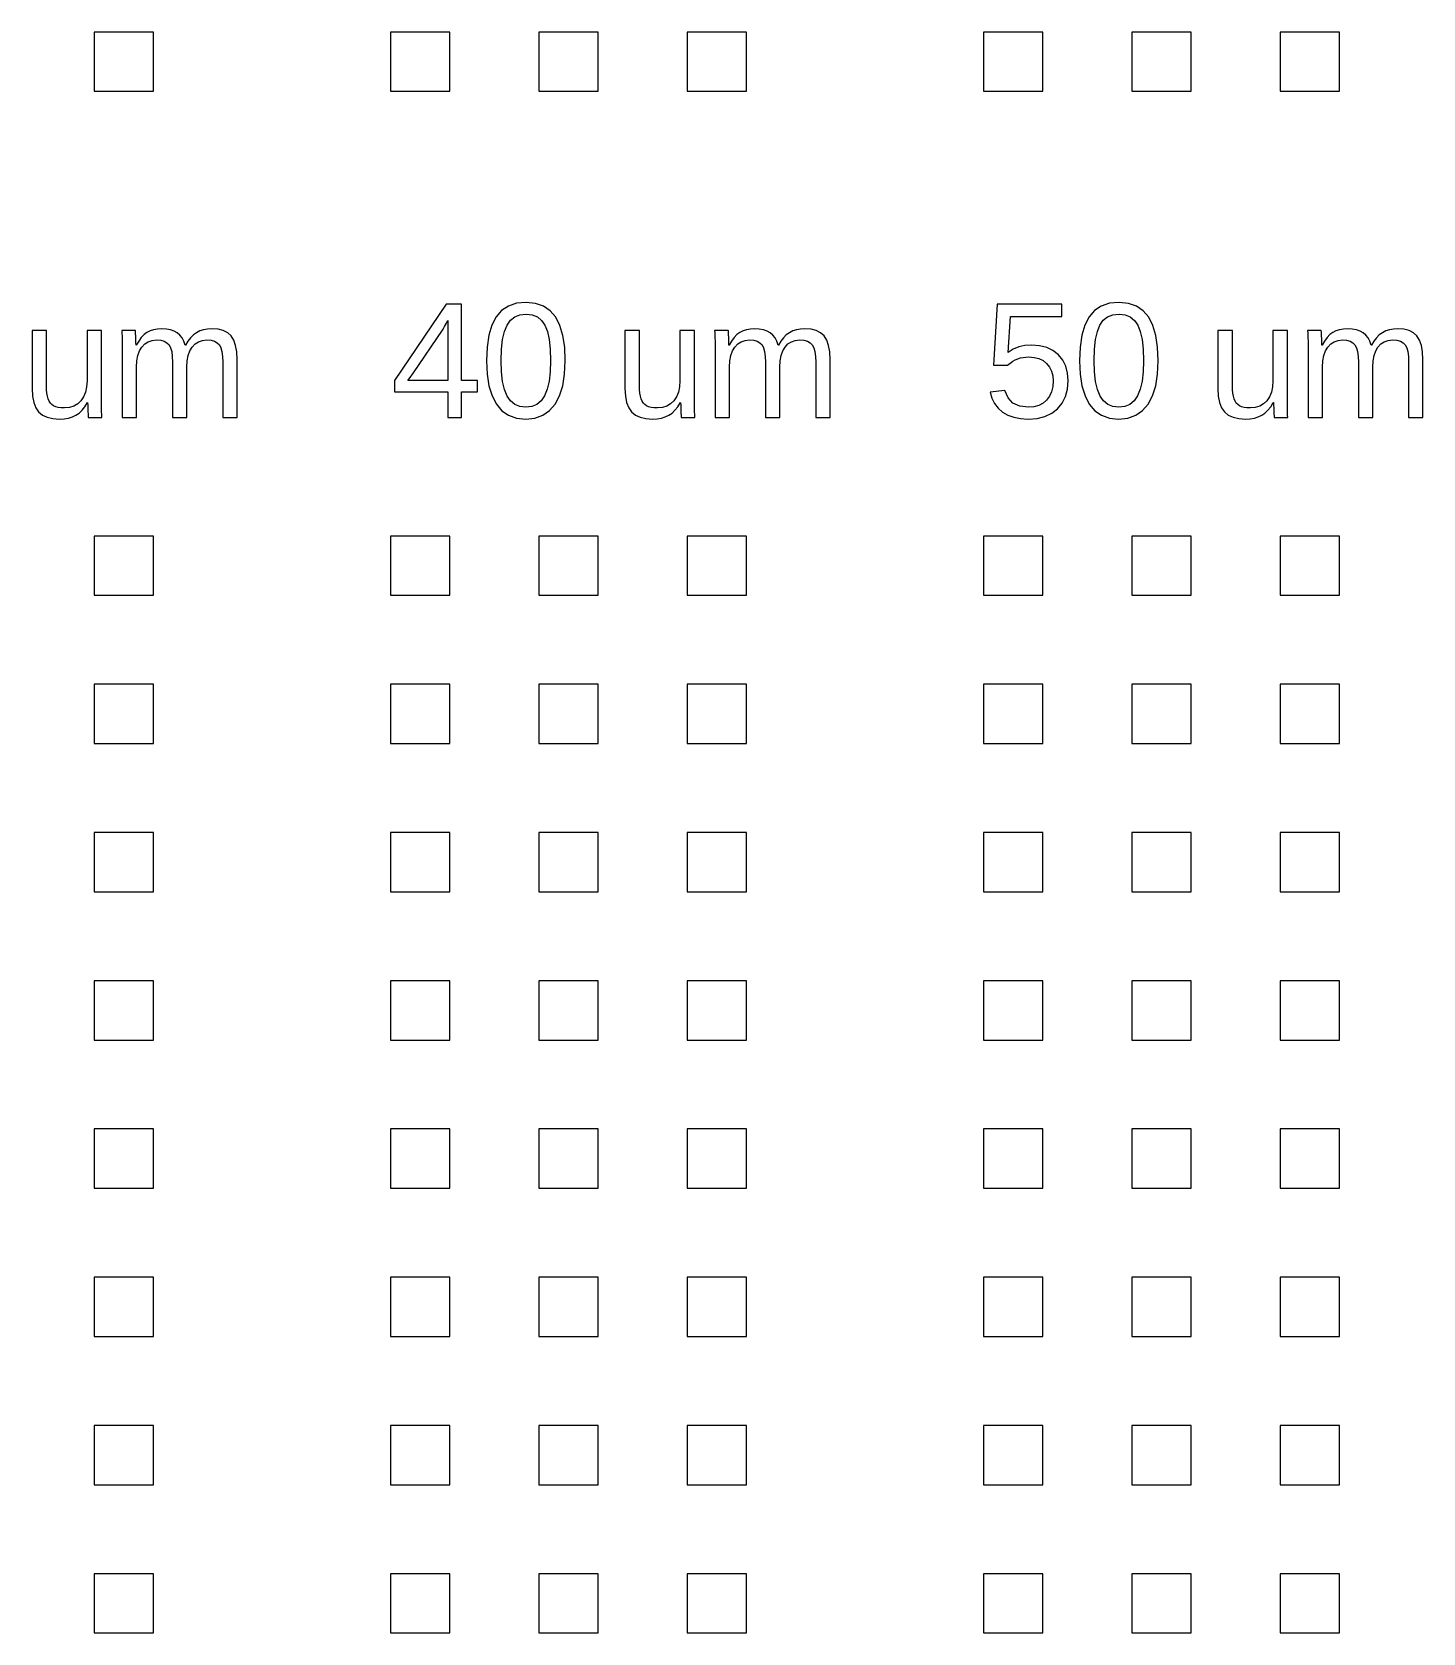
# Model space of a CAD drawing. Header units: metres. Extents: x -21500 to 21500, y -23900 to 23900.
# Drawn here: x 15190 to 19882, y 6400 to 11800 of the extents above; entities that cross this region are included whole.
import ezdxf

# ---------------------------------------------------------------- set-up
doc = ezdxf.new("R2010")
doc.units = ezdxf.units.M

msp = doc.modelspace()

# ---------------------------------------------------------------- linework, layer by layer
for p, q in [((15600, 11800), (15400, 11800)), ((15400, 11800), (15400, 11600)), ((15600, 11600), (15600, 11800)), ((16600, 11800), (16400, 11800)), ((16400, 11800), (16400, 11600)), ((16600, 11600), (16600, 11800)), ((17100, 11800), (16900, 11800)), ((16900, 11800), (16900, 11600)), ((17100, 11600), (17100, 11800)), ((17600, 11800), (17400, 11800)), ((17400, 11800), (17400, 11600)), ((17600, 11600), (17600, 11800)), ((18600, 11800), (18400, 11800)), ((18400, 11800), (18400, 11600)), ((18600, 11600), (18600, 11800)), ((19100, 11800), (18900, 11800)), ((18900, 11800), (18900, 11600)), ((19100, 11600), (19100, 11800)), ((19600, 11800), (19400, 11800)), ((19400, 11800), (19400, 11600)), ((19600, 11600), (19600, 11800)), ((15400, 11600), (15600, 11600)), ((16400, 11600), (16600, 11600)), ((16900, 11600), (17100, 11600)), ((17400, 11600), (17600, 11600)), ((18400, 11600), (18600, 11600)), ((18900, 11600), (19100, 11600)), ((19400, 11600), (19600, 11600)), ((16587.7, 10882.2), (16412.8, 10624.5)), ((16639, 10882.2), (16587.7, 10882.2)), ((16639, 10625.1), (16639, 10882.2)), ((16774, 10860.3), (16755.6, 10838.8)), ((16797.1, 10875.7), (16774, 10860.3)), ((16824.8, 10884.9), (16797.1, 10875.7)), ((16857.2, 10887.9), (16824.8, 10884.9)), ((16888.7, 10884.8), (16857.2, 10887.9)), ((16915.9, 10875.5), (16888.7, 10884.8)), ((16938.6, 10860), (16915.9, 10875.5)), ((16956.9, 10838.3), (16938.6, 10860)), ((18446.1, 10882.2), (18433.4, 10676.6)), ((18663.4, 10882.2), (18446.1, 10882.2)), ((18663.4, 10840.7), (18663.4, 10882.2)), ((18774, 10860.3), (18755.6, 10838.8)), ((18797.1, 10875.7), (18774, 10860.3)), ((18824.8, 10884.9), (18797.1, 10875.7)), ((18857.2, 10887.9), (18824.8, 10884.9)), ((18888.7, 10884.8), (18857.2, 10887.9)), ((18915.9, 10875.5), (18888.7, 10884.8)), ((18938.6, 10860), (18915.9, 10875.5)), ((18956.9, 10838.3), (18938.6, 10860)), ((16576.7, 10797.9), (16579.1, 10801.9)), ((16579.1, 10801.9), (16582, 10806.9)), ((16582, 10806.9), (16585.3, 10812.8)), ((16585.3, 10812.8), (16588.4, 10818.5)), ((16588.4, 10818.5), (16590.7, 10822.8)), ((16590.7, 10822.8), (16592.2, 10825.7)), ((16592.2, 10825.7), (16592.9, 10827.2)), ((16592.9, 10827.2), (16592.9, 10625.1)), ((16741.5, 10811.2), (16731.5, 10777.4)), ((16755.6, 10838.8), (16741.5, 10811.2)), ((16783.9, 10790.4), (16792.5, 10811.7)), ((16792.5, 10811.7), (16803.9, 10827.7)), ((16803.9, 10827.7), (16818.5, 10839.2)), ((16818.5, 10839.2), (16836.2, 10846)), ((16836.2, 10846), (16857.2, 10848.3)), ((16857.2, 10848.3), (16877.6, 10846)), ((16877.6, 10846), (16894.9, 10839)), ((16894.9, 10839), (16909.1, 10827.4)), ((16909.1, 10827.4), (16920.2, 10811.2)), ((16920.2, 10811.2), (16928.6, 10789.7)), ((16970.9, 10810.5), (16956.9, 10838.3)), ((16981, 10776.7), (16970.9, 10810.5)), ((18483.3, 10719.5), (18490.6, 10840.7)), ((18490.6, 10840.7), (18663.4, 10840.7)), ((18741.5, 10811.2), (18731.5, 10777.4)), ((18755.6, 10838.8), (18741.5, 10811.2)), ((18783.9, 10790.4), (18792.5, 10811.7)), ((18792.5, 10811.7), (18803.9, 10827.7)), ((18803.9, 10827.7), (18818.5, 10839.2)), ((18818.5, 10839.2), (18836.2, 10846)), ((18836.2, 10846), (18857.2, 10848.3)), ((18857.2, 10848.3), (18877.6, 10846)), ((18877.6, 10846), (18894.9, 10839)), ((18894.9, 10839), (18909.1, 10827.4)), ((18909.1, 10827.4), (18920.2, 10811.2)), ((18920.2, 10811.2), (18928.6, 10789.7)), ((18970.9, 10810.5), (18956.9, 10838.3)), ((18981, 10776.7), (18970.9, 10810.5)), ((15239.4, 10793.5), (15190.3, 10793.5)), ((15190.3, 10793.5), (15190.3, 10597.9)), ((15239.4, 10607.4), (15239.4, 10793.5)), ((15424.7, 10793.5), (15375.8, 10793.5)), ((15375.8, 10793.5), (15375.8, 10623.4)), ((15424.7, 10562.7), (15424.7, 10793.5)), ((15538.9, 10793.5), (15492.8, 10793.5)), ((15492.8, 10793.5), (15493.5, 10785.3)), ((15493.5, 10785.3), (15494, 10772.2)), ((15494, 10772.2), (15494.4, 10754)), ((15494.4, 10754), (15494.5, 10730.9)), ((15539.1, 10792.6), (15538.9, 10793.5)), ((15539.2, 10791), (15539.1, 10792.6)), ((15539.3, 10788.9), (15539.2, 10791)), ((15539.5, 10786.2), (15539.3, 10788.9)), ((15539.6, 10783.1), (15539.5, 10786.2)), ((15539.8, 10779.8), (15539.6, 10783.1)), ((15540, 10776.3), (15539.8, 10779.8)), ((15540.2, 10772.5), (15540, 10776.3)), ((15540.4, 10767.8), (15540.2, 10772.5)), ((15540.6, 10761.3), (15540.4, 10767.8)), ((15540.9, 10753.2), (15540.6, 10761.3)), ((15541.1, 10743.3), (15540.9, 10753.2)), ((15550.1, 10757.8), (15541.9, 10743.3)), ((15558.8, 10769.8), (15550.1, 10757.8)), ((15568.1, 10779.5), (15558.8, 10769.8)), ((15561.2, 10737.4), (15571.1, 10747.8)), ((15578, 10786.7), (15568.1, 10779.5)), ((15571.1, 10747.8), (15582.6, 10755.3)), ((15588.7, 10792.1), (15578, 10786.7)), ((15582.6, 10755.3), (15595.8, 10759.8)), ((15600.6, 10795.9), (15588.7, 10792.1)), ((15595.8, 10759.8), (15610.6, 10761.2)), ((15613.6, 10798.2), (15600.6, 10795.9)), ((15610.6, 10761.2), (15624.6, 10760.2)), ((15627.7, 10799), (15613.6, 10798.2)), ((15624.6, 10760.2), (15636.3, 10757.2)), ((15643.5, 10798.1), (15627.7, 10799)), ((15636.3, 10757.2), (15645.6, 10752.1)), ((15657.5, 10795.6), (15643.5, 10798.1)), ((15645.6, 10752.1), (15652.6, 10745)), ((15669.8, 10791.5), (15657.5, 10795.6)), ((15680.4, 10785.7), (15669.8, 10791.5)), ((15689.4, 10778), (15680.4, 10785.7)), ((15696.9, 10768.4), (15689.4, 10778)), ((15702.9, 10756.9), (15696.9, 10768.4)), ((15707.4, 10743.3), (15702.9, 10756.9)), ((15716.2, 10757.1), (15708.2, 10743.3)), ((15725, 10768.8), (15716.2, 10757.1)), ((15734.6, 10778.4), (15725, 10768.8)), ((15730.3, 10737.5), (15740.1, 10747.9)), ((15745, 10785.9), (15734.6, 10778.4)), ((15740.1, 10747.9), (15751.7, 10755.3)), ((15756.3, 10791.6), (15745, 10785.9)), ((15751.7, 10755.3), (15765, 10759.8)), ((15768.8, 10795.7), (15756.3, 10791.6)), ((15765, 10759.8), (15780.1, 10761.2)), ((15782.4, 10798.1), (15768.8, 10795.7)), ((15780.1, 10761.2), (15794.1, 10760.2)), ((15797.2, 10799), (15782.4, 10798.1)), ((15794.1, 10760.2), (15805.8, 10757.2)), ((15817.9, 10797.4), (15797.2, 10799)), ((15805.8, 10757.2), (15815.2, 10752.1)), ((15815.2, 10752.1), (15822.2, 10745)), ((15835.6, 10792.9), (15817.9, 10797.4)), ((15850.3, 10785.4), (15835.6, 10792.9)), ((15861.9, 10774.8), (15850.3, 10785.4)), ((15870.7, 10760.8), (15861.9, 10774.8)), ((15877.1, 10742.9), (15870.7, 10760.8)), ((16476.8, 10650.6), (16574.7, 10794.9)), ((16574.7, 10794.9), (16576.7, 10797.9)), ((16731.5, 10777.4), (16725.4, 10737.4)), ((16774, 10730.2), (16777.7, 10763.3)), ((16777.7, 10763.3), (16783.9, 10790.4)), ((16928.6, 10789.7), (16934.6, 10762.6)), ((16934.6, 10762.6), (16938.2, 10729.8)), ((16987, 10737), (16981, 10776.7)), ((17239.4, 10793.5), (17190.3, 10793.5)), ((17190.3, 10793.5), (17190.3, 10597.9)), ((17239.4, 10607.4), (17239.4, 10793.5)), ((17424.7, 10793.5), (17375.8, 10793.5)), ((17375.8, 10793.5), (17375.8, 10623.4)), ((17424.7, 10562.7), (17424.7, 10793.5)), ((17538.9, 10793.5), (17492.8, 10793.5)), ((17492.8, 10793.5), (17493.5, 10785.3)), ((17493.5, 10785.3), (17494, 10772.2)), ((17494, 10772.2), (17494.4, 10754)), ((17494.4, 10754), (17494.5, 10730.9)), ((17539.1, 10792.6), (17538.9, 10793.5)), ((17539.2, 10791), (17539.1, 10792.6)), ((17539.3, 10788.9), (17539.2, 10791)), ((17539.5, 10786.2), (17539.3, 10788.9)), ((17539.6, 10783.1), (17539.5, 10786.2)), ((17539.8, 10779.8), (17539.6, 10783.1)), ((17540, 10776.3), (17539.8, 10779.8)), ((17540.2, 10772.5), (17540, 10776.3)), ((17540.4, 10767.8), (17540.2, 10772.5)), ((17540.6, 10761.3), (17540.4, 10767.8)), ((17540.9, 10753.2), (17540.6, 10761.3)), ((17541.1, 10743.3), (17540.9, 10753.2)), ((17550.1, 10757.8), (17541.9, 10743.3)), ((17558.8, 10769.8), (17550.1, 10757.8)), ((17568.1, 10779.5), (17558.8, 10769.8)), ((17561.2, 10737.4), (17571.1, 10747.8)), ((17578, 10786.7), (17568.1, 10779.5)), ((17571.1, 10747.8), (17582.6, 10755.3)), ((17588.7, 10792.1), (17578, 10786.7)), ((17582.6, 10755.3), (17595.8, 10759.8)), ((17600.6, 10795.9), (17588.7, 10792.1)), ((17595.8, 10759.8), (17610.6, 10761.2)), ((17613.6, 10798.2), (17600.6, 10795.9)), ((17610.6, 10761.2), (17624.6, 10760.2)), ((17627.7, 10799), (17613.6, 10798.2)), ((17624.6, 10760.2), (17636.3, 10757.2)), ((17643.5, 10798.1), (17627.7, 10799)), ((17636.3, 10757.2), (17645.6, 10752.1)), ((17657.5, 10795.6), (17643.5, 10798.1)), ((17645.6, 10752.1), (17652.6, 10745)), ((17669.8, 10791.5), (17657.5, 10795.6)), ((17680.4, 10785.7), (17669.8, 10791.5)), ((17689.4, 10778), (17680.4, 10785.7)), ((17696.9, 10768.4), (17689.4, 10778)), ((17702.9, 10756.9), (17696.9, 10768.4)), ((17707.4, 10743.3), (17702.9, 10756.9)), ((17716.2, 10757.1), (17708.2, 10743.3)), ((17725, 10768.8), (17716.2, 10757.1)), ((17734.6, 10778.4), (17725, 10768.8)), ((17730.3, 10737.5), (17740.1, 10747.9)), ((17745, 10785.9), (17734.6, 10778.4)), ((17740.1, 10747.9), (17751.7, 10755.3)), ((17756.3, 10791.6), (17745, 10785.9)), ((17751.7, 10755.3), (17765, 10759.8)), ((17768.8, 10795.7), (17756.3, 10791.6)), ((17765, 10759.8), (17780.1, 10761.2)), ((17782.4, 10798.1), (17768.8, 10795.7)), ((17780.1, 10761.2), (17794.1, 10760.2)), ((17797.2, 10799), (17782.4, 10798.1)), ((17794.1, 10760.2), (17805.8, 10757.2)), ((17817.9, 10797.4), (17797.2, 10799)), ((17805.8, 10757.2), (17815.2, 10752.1)), ((17815.2, 10752.1), (17822.2, 10745)), ((17835.6, 10792.9), (17817.9, 10797.4)), ((17850.3, 10785.4), (17835.6, 10792.9)), ((17861.9, 10774.8), (17850.3, 10785.4)), ((17870.7, 10760.8), (17861.9, 10774.8)), ((17877.1, 10742.9), (17870.7, 10760.8)), ((18731.5, 10777.4), (18725.4, 10737.4)), ((18774, 10730.2), (18777.7, 10763.3)), ((18777.7, 10763.3), (18783.9, 10790.4)), ((18928.6, 10789.7), (18934.6, 10762.6)), ((18934.6, 10762.6), (18938.2, 10729.8)), ((18987, 10737), (18981, 10776.7)), ((19239.4, 10793.5), (19190.3, 10793.5)), ((19190.3, 10793.5), (19190.3, 10597.9)), ((19239.4, 10607.4), (19239.4, 10793.5)), ((19424.7, 10793.5), (19375.8, 10793.5)), ((19375.8, 10793.5), (19375.8, 10623.4)), ((19424.7, 10562.7), (19424.7, 10793.5)), ((19538.9, 10793.5), (19492.8, 10793.5)), ((19492.8, 10793.5), (19493.5, 10785.3)), ((19493.5, 10785.3), (19494, 10772.2)), ((19494, 10772.2), (19494.4, 10754)), ((19494.4, 10754), (19494.5, 10730.9)), ((19539.1, 10792.6), (19538.9, 10793.5)), ((19539.2, 10791), (19539.1, 10792.6)), ((19539.3, 10788.9), (19539.2, 10791)), ((19539.5, 10786.2), (19539.3, 10788.9)), ((19539.6, 10783.1), (19539.5, 10786.2)), ((19539.8, 10779.8), (19539.6, 10783.1)), ((19540, 10776.3), (19539.8, 10779.8)), ((19540.2, 10772.5), (19540, 10776.3)), ((19540.4, 10767.8), (19540.2, 10772.5)), ((19540.6, 10761.3), (19540.4, 10767.8)), ((19540.9, 10753.2), (19540.6, 10761.3)), ((19541.1, 10743.3), (19540.9, 10753.2)), ((19550.1, 10757.8), (19541.9, 10743.3)), ((19558.8, 10769.8), (19550.1, 10757.8)), ((19568.1, 10779.5), (19558.8, 10769.8)), ((19561.2, 10737.4), (19571.1, 10747.8)), ((19578, 10786.7), (19568.1, 10779.5)), ((19571.1, 10747.8), (19582.6, 10755.3)), ((19588.7, 10792.1), (19578, 10786.7)), ((19582.6, 10755.3), (19595.8, 10759.8)), ((19600.6, 10795.9), (19588.7, 10792.1)), ((19595.8, 10759.8), (19610.6, 10761.2)), ((19613.6, 10798.2), (19600.6, 10795.9)), ((19610.6, 10761.2), (19624.6, 10760.2)), ((19627.7, 10799), (19613.6, 10798.2)), ((19624.6, 10760.2), (19636.3, 10757.2)), ((19643.5, 10798.1), (19627.7, 10799)), ((19636.3, 10757.2), (19645.6, 10752.1)), ((19657.5, 10795.6), (19643.5, 10798.1)), ((19645.6, 10752.1), (19652.6, 10745)), ((19669.8, 10791.5), (19657.5, 10795.6)), ((19680.4, 10785.7), (19669.8, 10791.5)), ((19689.4, 10778), (19680.4, 10785.7)), ((19696.9, 10768.4), (19689.4, 10778)), ((19702.9, 10756.9), (19696.9, 10768.4)), ((19707.4, 10743.3), (19702.9, 10756.9)), ((19716.2, 10757.1), (19708.2, 10743.3)), ((19725, 10768.8), (19716.2, 10757.1)), ((19734.6, 10778.4), (19725, 10768.8)), ((19730.3, 10737.5), (19740.1, 10747.9)), ((19745, 10785.9), (19734.6, 10778.4)), ((19740.1, 10747.9), (19751.7, 10755.3)), ((19756.3, 10791.6), (19745, 10785.9)), ((19751.7, 10755.3), (19765, 10759.8)), ((19768.8, 10795.7), (19756.3, 10791.6)), ((19765, 10759.8), (19780.1, 10761.2)), ((19782.4, 10798.1), (19768.8, 10795.7)), ((19780.1, 10761.2), (19794.1, 10760.2)), ((19797.2, 10799), (19782.4, 10798.1)), ((19794.1, 10760.2), (19805.8, 10757.2)), ((19817.9, 10797.4), (19797.2, 10799)), ((19805.8, 10757.2), (19815.2, 10752.1)), ((19815.2, 10752.1), (19822.2, 10745)), ((19835.6, 10792.9), (19817.9, 10797.4)), ((19850.3, 10785.4), (19835.6, 10792.9)), ((19861.9, 10774.8), (19850.3, 10785.4)), ((19870.7, 10760.8), (19861.9, 10774.8)), ((19877.1, 10742.9), (19870.7, 10760.8)), ((15494.5, 10730.9), (15494.5, 10500)), ((15541.9, 10743.3), (15541.1, 10743.3)), ((15544.1, 10690.6), (15547.6, 10708.6)), ((15547.6, 10708.6), (15553.2, 10724.2)), ((15553.2, 10724.2), (15561.2, 10737.4)), ((15652.6, 10745), (15657.7, 10735.2)), ((15657.7, 10735.2), (15661.4, 10722.1)), ((15661.4, 10722.1), (15663.5, 10705.7)), ((15663.5, 10705.7), (15664.3, 10686.1)), ((15708.2, 10743.3), (15707.4, 10743.3)), ((15713.7, 10690.7), (15717, 10708.8)), ((15717, 10708.8), (15722.6, 10724.4)), ((15722.6, 10724.4), (15730.3, 10737.5)), ((15822.2, 10745), (15827.3, 10735.2)), ((15827.3, 10735.2), (15830.9, 10722.1)), ((15830.9, 10722.1), (15833.1, 10705.7)), ((15833.1, 10705.7), (15833.8, 10686.1)), ((15880.9, 10721.2), (15877.1, 10742.9)), ((15882.1, 10695.6), (15880.9, 10721.2)), ((15882.1, 10500), (15882.1, 10695.6)), ((16725.4, 10737.4), (16723.4, 10691.3)), ((16772.8, 10691.3), (16774, 10730.2)), ((16938.2, 10729.8), (16939.4, 10691.3)), ((16989, 10691.3), (16987, 10737)), ((17494.5, 10730.9), (17494.5, 10500)), ((17541.9, 10743.3), (17541.1, 10743.3)), ((17544.1, 10690.6), (17547.6, 10708.6)), ((17547.6, 10708.6), (17553.2, 10724.2)), ((17553.2, 10724.2), (17561.2, 10737.4)), ((17652.6, 10745), (17657.7, 10735.2)), ((17657.7, 10735.2), (17661.4, 10722.1)), ((17661.4, 10722.1), (17663.5, 10705.7)), ((17663.5, 10705.7), (17664.3, 10686.1)), ((17708.2, 10743.3), (17707.4, 10743.3)), ((17713.7, 10690.7), (17717, 10708.8)), ((17717, 10708.8), (17722.6, 10724.4)), ((17722.6, 10724.4), (17730.3, 10737.5)), ((17822.2, 10745), (17827.3, 10735.2)), ((17827.3, 10735.2), (17830.9, 10722.1)), ((17830.9, 10722.1), (17833.1, 10705.7)), ((17833.1, 10705.7), (17833.8, 10686.1)), ((17880.9, 10721.2), (17877.1, 10742.9)), ((17882.1, 10695.6), (17880.9, 10721.2)), ((17882.1, 10500), (17882.1, 10695.6)), ((18500.1, 10730.1), (18483.3, 10719.5)), ((18498.2, 10689.4), (18506.7, 10694.1)), ((18518.9, 10737.8), (18500.1, 10730.1)), ((18506.7, 10694.1), (18515.3, 10697.8)), ((18515.3, 10697.8), (18524, 10700.5)), ((18539.6, 10742.4), (18518.9, 10737.8)), ((18524, 10700.5), (18533.1, 10702.4)), ((18533.1, 10702.4), (18542.5, 10703.6)), ((18562.2, 10743.9), (18539.6, 10742.4)), ((18542.5, 10703.6), (18552.2, 10704)), ((18552.2, 10704), (18570.2, 10702.6)), ((18589, 10741.8), (18562.2, 10743.9)), ((18570.2, 10702.6), (18586.3, 10698.4)), ((18586.3, 10698.4), (18600.4, 10691.5)), ((18612.9, 10735.6), (18589, 10741.8)), ((18634, 10725.3), (18612.9, 10735.6)), ((18652.2, 10710.8), (18634, 10725.3)), ((18666.8, 10693), (18652.2, 10710.8)), ((18677.3, 10672.7), (18666.8, 10693)), ((18725.4, 10737.4), (18723.4, 10691.3)), ((18772.8, 10691.3), (18774, 10730.2)), ((18938.2, 10729.8), (18939.4, 10691.3)), ((18989, 10691.3), (18987, 10737)), ((19494.5, 10730.9), (19494.5, 10500)), ((19541.9, 10743.3), (19541.1, 10743.3)), ((19544.1, 10690.6), (19547.6, 10708.6)), ((19547.6, 10708.6), (19553.2, 10724.2)), ((19553.2, 10724.2), (19561.2, 10737.4)), ((19652.6, 10745), (19657.7, 10735.2)), ((19657.7, 10735.2), (19661.4, 10722.1)), ((19661.4, 10722.1), (19663.5, 10705.7)), ((19663.5, 10705.7), (19664.3, 10686.1)), ((19708.2, 10743.3), (19707.4, 10743.3)), ((19713.7, 10690.7), (19717, 10708.8)), ((19717, 10708.8), (19722.6, 10724.4)), ((19722.6, 10724.4), (19730.3, 10737.5)), ((19822.2, 10745), (19827.3, 10735.2)), ((19827.3, 10735.2), (19830.9, 10722.1)), ((19830.9, 10722.1), (19833.1, 10705.7)), ((19833.1, 10705.7), (19833.8, 10686.1)), ((19880.9, 10721.2), (19877.1, 10742.9)), ((19882.1, 10695.6), (19880.9, 10721.2)), ((19882.1, 10500), (19882.1, 10695.6)), ((15543, 10670.1), (15544.1, 10690.6)), ((15543, 10500), (15543, 10670.1)), ((15664.3, 10686.1), (15664.3, 10500)), ((15712.6, 10670.1), (15713.7, 10690.7)), ((15712.6, 10500), (15712.6, 10670.1)), ((15833.8, 10686.1), (15833.8, 10500)), ((16462.1, 10630.5), (16476.8, 10650.6)), ((16723.4, 10691.3), (16725.5, 10646)), ((16725.5, 10646), (16731.7, 10606.5)), ((16774.1, 10653.3), (16772.8, 10691.3)), ((16777.8, 10620.8), (16774.1, 10653.3)), ((16938.1, 10654), (16934.4, 10621.8)), ((16939.4, 10691.3), (16938.1, 10654)), ((16980.6, 10606.8), (16986.9, 10646.2)), ((16986.9, 10646.2), (16989, 10691.3)), ((17543, 10670.1), (17544.1, 10690.6)), ((17543, 10500), (17543, 10670.1)), ((17664.3, 10686.1), (17664.3, 10500)), ((17712.6, 10670.1), (17713.7, 10690.7)), ((17712.6, 10500), (17712.6, 10670.1)), ((17833.8, 10686.1), (17833.8, 10500)), ((18433.4, 10676.6), (18481.1, 10676.6)), ((18481.1, 10676.6), (18489.7, 10683.5)), ((18489.7, 10683.5), (18498.2, 10689.4)), ((18600.4, 10691.5), (18612.5, 10681.8)), ((18612.5, 10681.8), (18622.3, 10669.8)), ((18622.3, 10669.8), (18629.3, 10656.1)), ((18629.3, 10656.1), (18633.5, 10640.6)), ((18633.5, 10640.6), (18634.9, 10623.4)), ((18683.6, 10649.8), (18677.3, 10672.7)), ((18685.7, 10624.5), (18683.6, 10649.8)), ((18723.4, 10691.3), (18725.5, 10646)), ((18725.5, 10646), (18731.7, 10606.5)), ((18774.1, 10653.3), (18772.8, 10691.3)), ((18777.8, 10620.8), (18774.1, 10653.3)), ((18938.1, 10654), (18934.4, 10621.8)), ((18939.4, 10691.3), (18938.1, 10654)), ((18980.6, 10606.8), (18986.9, 10646.2)), ((18986.9, 10646.2), (18989, 10691.3)), ((19543, 10670.1), (19544.1, 10690.6)), ((19543, 10500), (19543, 10670.1)), ((19664.3, 10686.1), (19664.3, 10500)), ((19712.6, 10670.1), (19713.7, 10690.7)), ((19712.6, 10500), (19712.6, 10670.1)), ((19833.8, 10686.1), (19833.8, 10500)), ((15190.3, 10597.9), (15191.7, 10572.2)), ((15239.7, 10593.7), (15239.4, 10607.4)), ((15240.8, 10581.7), (15239.7, 10593.7)), ((15370.7, 10585.3), (15364.4, 10569.7)), ((15374.6, 10603.2), (15370.7, 10585.3)), ((15375.8, 10623.4), (15374.6, 10603.2)), ((16412.8, 10624.5), (16412.8, 10586.5)), ((16412.8, 10586.5), (16592.9, 10586.5)), ((16457.8, 10625.1), (16462.1, 10630.5)), ((16592.9, 10625.1), (16457.8, 10625.1)), ((16592.9, 10586.5), (16592.9, 10500)), ((16692.7, 10625.1), (16639, 10625.1)), ((16639, 10586.5), (16692.7, 10586.5)), ((16639, 10500), (16639, 10586.5)), ((16692.7, 10586.5), (16692.7, 10625.1)), ((16731.7, 10606.5), (16742.1, 10572.7)), ((16784, 10593.7), (16777.8, 10620.8)), ((16792.7, 10572.2), (16784, 10593.7)), ((16928.1, 10594.8), (16919.3, 10573)), ((16934.4, 10621.8), (16928.1, 10594.8)), ((16970, 10573.1), (16980.6, 10606.8)), ((17190.3, 10597.9), (17191.7, 10572.2)), ((17239.7, 10593.7), (17239.4, 10607.4)), ((17240.8, 10581.7), (17239.7, 10593.7)), ((17370.7, 10585.3), (17364.4, 10569.7)), ((17374.6, 10603.2), (17370.7, 10585.3)), ((17375.8, 10623.4), (17374.6, 10603.2)), ((18471.6, 10591.2), (18422.2, 10585.5)), ((18422.2, 10585.5), (18428.1, 10564.6)), ((18482.4, 10566.3), (18471.6, 10591.2)), ((18629.4, 10586.4), (18622.4, 10571.2)), ((18633.5, 10603.8), (18629.4, 10586.4)), ((18634.9, 10623.4), (18633.5, 10603.8)), ((18676.7, 10570.5), (18683.4, 10595.9)), ((18683.4, 10595.9), (18685.7, 10624.5)), ((18731.7, 10606.5), (18742.1, 10572.7)), ((18784, 10593.7), (18777.8, 10620.8)), ((18792.7, 10572.2), (18784, 10593.7)), ((18928.1, 10594.8), (18919.3, 10573)), ((18934.4, 10621.8), (18928.1, 10594.8)), ((18970, 10573.1), (18980.6, 10606.8)), ((19190.3, 10597.9), (19191.7, 10572.2)), ((19239.7, 10593.7), (19239.4, 10607.4)), ((19240.8, 10581.7), (19239.7, 10593.7)), ((19370.7, 10585.3), (19364.4, 10569.7)), ((19374.6, 10603.2), (19370.7, 10585.3)), ((19375.8, 10623.4), (19374.6, 10603.2)), ((15191.7, 10572.2), (15195.9, 10550.4)), ((15195.9, 10550.4), (15202.9, 10532.5)), ((15202.9, 10532.5), (15212.7, 10518.6)), ((15242.6, 10571.2), (15240.8, 10581.7)), ((15245.1, 10562.4), (15242.6, 10571.2)), ((15248.3, 10555), (15245.1, 10562.4)), ((15252.5, 10548.6), (15248.3, 10555)), ((15257.4, 10543.4), (15252.5, 10548.6)), ((15263.3, 10539.3), (15257.4, 10543.4)), ((15270.2, 10536.2), (15263.3, 10539.3)), ((15278.6, 10534), (15270.2, 10536.2)), ((15288.5, 10532.7), (15278.6, 10534)), ((15299.9, 10532.3), (15288.5, 10532.7)), ((15316.6, 10533.8), (15299.9, 10532.3)), ((15331.4, 10538.3), (15316.6, 10533.8)), ((15344.4, 10545.9), (15331.4, 10538.3)), ((15355.5, 10556.4), (15344.4, 10545.9)), ((15364.4, 10569.7), (15355.5, 10556.4)), ((15359, 10524.2), (15368.5, 10536.1)), ((15368.5, 10536.1), (15377.2, 10550.2)), ((15377.2, 10550.2), (15378, 10550.2)), ((15378, 10550.2), (15378.3, 10540.3)), ((15378.3, 10540.3), (15378.5, 10532.2)), ((15378.5, 10532.2), (15378.7, 10525.7)), ((15424.8, 10539.5), (15424.7, 10562.7)), ((15425.1, 10521.4), (15424.8, 10539.5)), ((16742.1, 10572.7), (16756.5, 10544.8)), ((16756.5, 10544.8), (16775.1, 10522.8)), ((16804.2, 10555.7), (16792.7, 10572.2)), ((16818.6, 10543.9), (16804.2, 10555.7)), ((16835.9, 10536.8), (16818.6, 10543.9)), ((16856.1, 10534.5), (16835.9, 10536.8)), ((16876.2, 10536.9), (16856.1, 10534.5)), ((16893.5, 10544.1), (16876.2, 10536.9)), ((16907.8, 10556.1), (16893.5, 10544.1)), ((16919.3, 10573), (16907.8, 10556.1)), ((16936.3, 10523), (16955.2, 10545)), ((16955.2, 10545), (16970, 10573.1)), ((17191.7, 10572.2), (17195.9, 10550.4)), ((17195.9, 10550.4), (17202.9, 10532.5)), ((17202.9, 10532.5), (17212.7, 10518.6)), ((17242.6, 10571.2), (17240.8, 10581.7)), ((17245.1, 10562.4), (17242.6, 10571.2)), ((17248.3, 10555), (17245.1, 10562.4)), ((17252.5, 10548.6), (17248.3, 10555)), ((17257.4, 10543.4), (17252.5, 10548.6)), ((17263.3, 10539.3), (17257.4, 10543.4)), ((17270.2, 10536.2), (17263.3, 10539.3)), ((17278.6, 10534), (17270.2, 10536.2)), ((17288.5, 10532.7), (17278.6, 10534)), ((17299.9, 10532.3), (17288.5, 10532.7)), ((17316.6, 10533.8), (17299.9, 10532.3)), ((17331.4, 10538.3), (17316.6, 10533.8)), ((17344.4, 10545.9), (17331.4, 10538.3)), ((17355.5, 10556.4), (17344.4, 10545.9)), ((17364.4, 10569.7), (17355.5, 10556.4)), ((17359, 10524.2), (17368.5, 10536.1)), ((17368.5, 10536.1), (17377.2, 10550.2)), ((17377.2, 10550.2), (17378, 10550.2)), ((17378, 10550.2), (17378.3, 10540.3)), ((17378.3, 10540.3), (17378.5, 10532.2)), ((17378.5, 10532.2), (17378.7, 10525.7)), ((17424.8, 10539.5), (17424.7, 10562.7)), ((17425.1, 10521.4), (17424.8, 10539.5)), ((18428.1, 10564.6), (18437, 10546.5)), ((18437, 10546.5), (18448.8, 10530.9)), ((18448.8, 10530.9), (18463.8, 10517.9)), ((18499.2, 10548.6), (18482.4, 10566.3)), ((18522.1, 10538), (18499.2, 10548.6)), ((18551.1, 10534.5), (18522.1, 10538)), ((18569.7, 10535.9), (18551.1, 10534.5)), ((18586.2, 10540.4), (18569.7, 10535.9)), ((18600.5, 10547.8), (18586.2, 10540.4)), ((18612.7, 10558.2), (18600.5, 10547.8)), ((18622.4, 10571.2), (18612.7, 10558.2)), ((18649.7, 10529.3), (18665.4, 10548.3)), ((18665.4, 10548.3), (18676.7, 10570.5)), ((18742.1, 10572.7), (18756.5, 10544.8)), ((18756.5, 10544.8), (18775.1, 10522.8)), ((18804.2, 10555.7), (18792.7, 10572.2)), ((18818.6, 10543.9), (18804.2, 10555.7)), ((18835.9, 10536.8), (18818.6, 10543.9)), ((18856.1, 10534.5), (18835.9, 10536.8)), ((18876.2, 10536.9), (18856.1, 10534.5)), ((18893.5, 10544.1), (18876.2, 10536.9)), ((18907.8, 10556.1), (18893.5, 10544.1)), ((18919.3, 10573), (18907.8, 10556.1)), ((18936.3, 10523), (18955.2, 10545)), ((18955.2, 10545), (18970, 10573.1)), ((19191.7, 10572.2), (19195.9, 10550.4)), ((19195.9, 10550.4), (19202.9, 10532.5)), ((19202.9, 10532.5), (19212.7, 10518.6)), ((19242.6, 10571.2), (19240.8, 10581.7)), ((19245.1, 10562.4), (19242.6, 10571.2)), ((19248.3, 10555), (19245.1, 10562.4)), ((19252.5, 10548.6), (19248.3, 10555)), ((19257.4, 10543.4), (19252.5, 10548.6)), ((19263.3, 10539.3), (19257.4, 10543.4)), ((19270.2, 10536.2), (19263.3, 10539.3)), ((19278.6, 10534), (19270.2, 10536.2)), ((19288.5, 10532.7), (19278.6, 10534)), ((19299.9, 10532.3), (19288.5, 10532.7)), ((19316.6, 10533.8), (19299.9, 10532.3)), ((19331.4, 10538.3), (19316.6, 10533.8)), ((19344.4, 10545.9), (19331.4, 10538.3)), ((19355.5, 10556.4), (19344.4, 10545.9)), ((19364.4, 10569.7), (19355.5, 10556.4)), ((19359, 10524.2), (19368.5, 10536.1)), ((19368.5, 10536.1), (19377.2, 10550.2)), ((19377.2, 10550.2), (19378, 10550.2)), ((19378, 10550.2), (19378.3, 10540.3)), ((19378.3, 10540.3), (19378.5, 10532.2)), ((19378.5, 10532.2), (19378.7, 10525.7)), ((19424.8, 10539.5), (19424.7, 10562.7)), ((19425.1, 10521.4), (19424.8, 10539.5)), ((15212.7, 10518.6), (15225.5, 10508.1)), ((15225.5, 10508.1), (15241.5, 10500.6)), ((15241.5, 10500.6), (15260.8, 10496.1)), ((15260.8, 10496.1), (15283.3, 10494.6)), ((15283.3, 10494.6), (15299.1, 10495.4)), ((15299.1, 10495.4), (15313.5, 10497.7)), ((15313.5, 10497.7), (15326.5, 10501.7)), ((15326.5, 10501.7), (15338.3, 10507.2)), ((15338.3, 10507.2), (15349, 10514.6)), ((15349, 10514.6), (15359, 10524.2)), ((15378.7, 10525.7), (15379, 10521)), ((15379, 10521), (15379.1, 10517.3)), ((15379.1, 10517.3), (15379.3, 10513.7)), ((15379.3, 10513.7), (15379.5, 10510.4)), ((15379.5, 10510.4), (15379.6, 10507.3)), ((15379.6, 10507.3), (15379.8, 10504.6)), ((15379.8, 10504.6), (15379.9, 10502.5)), ((15379.9, 10502.5), (15380, 10501)), ((15380, 10501), (15380.2, 10500)), ((15380.2, 10500), (15426.3, 10500)), ((15425.6, 10508.2), (15425.1, 10521.4)), ((15426.3, 10500), (15425.6, 10508.2)), ((15494.5, 10500), (15543, 10500)), ((15664.3, 10500), (15712.6, 10500)), ((15833.8, 10500), (15882.1, 10500)), ((16592.9, 10500), (16639, 10500)), ((16775.1, 10522.8), (16797.8, 10507.1)), ((16797.8, 10507.1), (16824.6, 10497.7)), ((16824.6, 10497.7), (16855.5, 10494.6)), ((16855.5, 10494.6), (16886.5, 10497.7)), ((16886.5, 10497.7), (16913.4, 10507.2)), ((16913.4, 10507.2), (16936.3, 10523)), ((17212.7, 10518.6), (17225.5, 10508.1)), ((17225.5, 10508.1), (17241.5, 10500.6)), ((17241.5, 10500.6), (17260.8, 10496.1)), ((17260.8, 10496.1), (17283.3, 10494.6)), ((17283.3, 10494.6), (17299.1, 10495.4)), ((17299.1, 10495.4), (17313.5, 10497.7)), ((17313.5, 10497.7), (17326.5, 10501.7)), ((17326.5, 10501.7), (17338.3, 10507.2)), ((17338.3, 10507.2), (17349, 10514.6)), ((17349, 10514.6), (17359, 10524.2)), ((17378.7, 10525.7), (17379, 10521)), ((17379, 10521), (17379.1, 10517.3)), ((17379.1, 10517.3), (17379.3, 10513.7)), ((17379.3, 10513.7), (17379.5, 10510.4)), ((17379.5, 10510.4), (17379.6, 10507.3)), ((17379.6, 10507.3), (17379.8, 10504.6)), ((17379.8, 10504.6), (17379.9, 10502.5)), ((17379.9, 10502.5), (17380, 10501)), ((17380, 10501), (17380.2, 10500)), ((17380.2, 10500), (17426.3, 10500)), ((17425.6, 10508.2), (17425.1, 10521.4)), ((17426.3, 10500), (17425.6, 10508.2)), ((17494.5, 10500), (17543, 10500)), ((17664.3, 10500), (17712.6, 10500)), ((17833.8, 10500), (17882.1, 10500)), ((18463.8, 10517.9), (18481.5, 10507.7)), ((18481.5, 10507.7), (18501.7, 10500.4)), ((18501.7, 10500.4), (18524.6, 10496)), ((18524.6, 10496), (18550, 10494.6)), ((18550, 10494.6), (18580.2, 10496.7)), ((18580.2, 10496.7), (18606.8, 10503.3)), ((18606.8, 10503.3), (18630, 10514.1)), ((18630, 10514.1), (18649.7, 10529.3)), ((18775.1, 10522.8), (18797.8, 10507.1)), ((18797.8, 10507.1), (18824.6, 10497.7)), ((18824.6, 10497.7), (18855.5, 10494.6)), ((18855.5, 10494.6), (18886.5, 10497.7)), ((18886.5, 10497.7), (18913.4, 10507.2)), ((18913.4, 10507.2), (18936.3, 10523)), ((19212.7, 10518.6), (19225.5, 10508.1)), ((19225.5, 10508.1), (19241.5, 10500.6)), ((19241.5, 10500.6), (19260.8, 10496.1)), ((19260.8, 10496.1), (19283.3, 10494.6)), ((19283.3, 10494.6), (19299.1, 10495.4)), ((19299.1, 10495.4), (19313.5, 10497.7)), ((19313.5, 10497.7), (19326.5, 10501.7)), ((19326.5, 10501.7), (19338.3, 10507.2)), ((19338.3, 10507.2), (19349, 10514.6)), ((19349, 10514.6), (19359, 10524.2)), ((19378.7, 10525.7), (19379, 10521)), ((19379, 10521), (19379.1, 10517.3)), ((19379.1, 10517.3), (19379.3, 10513.7)), ((19379.3, 10513.7), (19379.5, 10510.4)), ((19379.5, 10510.4), (19379.6, 10507.3)), ((19379.6, 10507.3), (19379.8, 10504.6)), ((19379.8, 10504.6), (19379.9, 10502.5)), ((19379.9, 10502.5), (19380, 10501)), ((19380, 10501), (19380.2, 10500)), ((19380.2, 10500), (19426.3, 10500)), ((19425.6, 10508.2), (19425.1, 10521.4)), ((19426.3, 10500), (19425.6, 10508.2)), ((19494.5, 10500), (19543, 10500)), ((19664.3, 10500), (19712.6, 10500)), ((19833.8, 10500), (19882.1, 10500)), ((15600, 10100), (15400, 10100)), ((15400, 10100), (15400, 9900)), ((15600, 9900), (15600, 10100)), ((16600, 10100), (16400, 10100)), ((16400, 10100), (16400, 9900)), ((16600, 9900), (16600, 10100)), ((17100, 10100), (16900, 10100)), ((16900, 10100), (16900, 9900)), ((17100, 9900), (17100, 10100)), ((17600, 10100), (17400, 10100)), ((17400, 10100), (17400, 9900)), ((17600, 9900), (17600, 10100)), ((18600, 10100), (18400, 10100)), ((18400, 10100), (18400, 9900)), ((18600, 9900), (18600, 10100)), ((19100, 10100), (18900, 10100)), ((18900, 10100), (18900, 9900)), ((19100, 9900), (19100, 10100)), ((19600, 10100), (19400, 10100)), ((19400, 10100), (19400, 9900)), ((19600, 9900), (19600, 10100)), ((15400, 9900), (15600, 9900)), ((16400, 9900), (16600, 9900)), ((16900, 9900), (17100, 9900)), ((17400, 9900), (17600, 9900)), ((18400, 9900), (18600, 9900)), ((18900, 9900), (19100, 9900)), ((19400, 9900), (19600, 9900)), ((15600, 9600), (15400, 9600)), ((15400, 9600), (15400, 9400)), ((15600, 9400), (15600, 9600)), ((16600, 9600), (16400, 9600)), ((16400, 9600), (16400, 9400)), ((16600, 9400), (16600, 9600)), ((17100, 9600), (16900, 9600)), ((16900, 9600), (16900, 9400)), ((17100, 9400), (17100, 9600)), ((17600, 9600), (17400, 9600)), ((17400, 9600), (17400, 9400)), ((17600, 9400), (17600, 9600)), ((18600, 9600), (18400, 9600)), ((18400, 9600), (18400, 9400)), ((18600, 9400), (18600, 9600)), ((19100, 9600), (18900, 9600)), ((18900, 9600), (18900, 9400)), ((19100, 9400), (19100, 9600)), ((19600, 9600), (19400, 9600)), ((19400, 9600), (19400, 9400)), ((19600, 9400), (19600, 9600)), ((15400, 9400), (15600, 9400)), ((16400, 9400), (16600, 9400)), ((16900, 9400), (17100, 9400)), ((17400, 9400), (17600, 9400)), ((18400, 9400), (18600, 9400)), ((18900, 9400), (19100, 9400)), ((19400, 9400), (19600, 9400)), ((15600, 9100), (15400, 9100)), ((15400, 9100), (15400, 8900)), ((15600, 8900), (15600, 9100)), ((16600, 9100), (16400, 9100)), ((16400, 9100), (16400, 8900)), ((16600, 8900), (16600, 9100)), ((17100, 9100), (16900, 9100)), ((16900, 9100), (16900, 8900)), ((17100, 8900), (17100, 9100)), ((17600, 9100), (17400, 9100)), ((17400, 9100), (17400, 8900)), ((17600, 8900), (17600, 9100)), ((18600, 9100), (18400, 9100)), ((18400, 9100), (18400, 8900)), ((18600, 8900), (18600, 9100)), ((19100, 9100), (18900, 9100)), ((18900, 9100), (18900, 8900)), ((19100, 8900), (19100, 9100)), ((19600, 9100), (19400, 9100)), ((19400, 9100), (19400, 8900)), ((19600, 8900), (19600, 9100)), ((15400, 8900), (15600, 8900)), ((16400, 8900), (16600, 8900)), ((16900, 8900), (17100, 8900)), ((17400, 8900), (17600, 8900)), ((18400, 8900), (18600, 8900)), ((18900, 8900), (19100, 8900)), ((19400, 8900), (19600, 8900)), ((15600, 8600), (15400, 8600)), ((15400, 8600), (15400, 8400)), ((15600, 8400), (15600, 8600)), ((16600, 8600), (16400, 8600)), ((16400, 8600), (16400, 8400)), ((16600, 8400), (16600, 8600)), ((17100, 8600), (16900, 8600)), ((16900, 8600), (16900, 8400)), ((17100, 8400), (17100, 8600)), ((17600, 8600), (17400, 8600)), ((17400, 8600), (17400, 8400)), ((17600, 8400), (17600, 8600)), ((18600, 8600), (18400, 8600)), ((18400, 8600), (18400, 8400)), ((18600, 8400), (18600, 8600)), ((19100, 8600), (18900, 8600)), ((18900, 8600), (18900, 8400)), ((19100, 8400), (19100, 8600)), ((19600, 8600), (19400, 8600)), ((19400, 8600), (19400, 8400)), ((19600, 8400), (19600, 8600)), ((15400, 8400), (15600, 8400)), ((16400, 8400), (16600, 8400)), ((16900, 8400), (17100, 8400)), ((17400, 8400), (17600, 8400)), ((18400, 8400), (18600, 8400)), ((18900, 8400), (19100, 8400)), ((19400, 8400), (19600, 8400)), ((15600, 8100), (15400, 8100)), ((15400, 8100), (15400, 7900)), ((15600, 7900), (15600, 8100)), ((16600, 8100), (16400, 8100)), ((16400, 8100), (16400, 7900)), ((16600, 7900), (16600, 8100)), ((17100, 8100), (16900, 8100)), ((16900, 8100), (16900, 7900)), ((17100, 7900), (17100, 8100)), ((17600, 8100), (17400, 8100)), ((17400, 8100), (17400, 7900)), ((17600, 7900), (17600, 8100)), ((18600, 8100), (18400, 8100)), ((18400, 8100), (18400, 7900)), ((18600, 7900), (18600, 8100)), ((19100, 8100), (18900, 8100)), ((18900, 8100), (18900, 7900)), ((19100, 7900), (19100, 8100)), ((19600, 8100), (19400, 8100)), ((19400, 8100), (19400, 7900)), ((19600, 7900), (19600, 8100)), ((15400, 7900), (15600, 7900)), ((16400, 7900), (16600, 7900)), ((16900, 7900), (17100, 7900)), ((17400, 7900), (17600, 7900)), ((18400, 7900), (18600, 7900)), ((18900, 7900), (19100, 7900)), ((19400, 7900), (19600, 7900)), ((15600, 7600), (15400, 7600)), ((15400, 7600), (15400, 7400)), ((15600, 7400), (15600, 7600)), ((16600, 7600), (16400, 7600)), ((16400, 7600), (16400, 7400)), ((16600, 7400), (16600, 7600)), ((17100, 7600), (16900, 7600)), ((16900, 7600), (16900, 7400)), ((17100, 7400), (17100, 7600)), ((17600, 7600), (17400, 7600)), ((17400, 7600), (17400, 7400)), ((17600, 7400), (17600, 7600)), ((18600, 7600), (18400, 7600)), ((18400, 7600), (18400, 7400)), ((18600, 7400), (18600, 7600)), ((19100, 7600), (18900, 7600)), ((18900, 7600), (18900, 7400)), ((19100, 7400), (19100, 7600)), ((19600, 7600), (19400, 7600)), ((19400, 7600), (19400, 7400)), ((19600, 7400), (19600, 7600)), ((15400, 7400), (15600, 7400)), ((16400, 7400), (16600, 7400)), ((16900, 7400), (17100, 7400)), ((17400, 7400), (17600, 7400)), ((18400, 7400), (18600, 7400)), ((18900, 7400), (19100, 7400)), ((19400, 7400), (19600, 7400)), ((15600, 7100), (15400, 7100)), ((15400, 7100), (15400, 6900)), ((15600, 6900), (15600, 7100)), ((16600, 7100), (16400, 7100)), ((16400, 7100), (16400, 6900)), ((16600, 6900), (16600, 7100)), ((17100, 7100), (16900, 7100)), ((16900, 7100), (16900, 6900)), ((17100, 6900), (17100, 7100)), ((17600, 7100), (17400, 7100)), ((17400, 7100), (17400, 6900)), ((17600, 6900), (17600, 7100)), ((18600, 7100), (18400, 7100)), ((18400, 7100), (18400, 6900)), ((18600, 6900), (18600, 7100)), ((19100, 7100), (18900, 7100)), ((18900, 7100), (18900, 6900)), ((19100, 6900), (19100, 7100)), ((19600, 7100), (19400, 7100)), ((19400, 7100), (19400, 6900)), ((19600, 6900), (19600, 7100)), ((15400, 6900), (15600, 6900)), ((16400, 6900), (16600, 6900)), ((16900, 6900), (17100, 6900)), ((17400, 6900), (17600, 6900)), ((18400, 6900), (18600, 6900)), ((18900, 6900), (19100, 6900)), ((19400, 6900), (19600, 6900)), ((15600, 6600), (15400, 6600)), ((15400, 6600), (15400, 6400)), ((15600, 6400), (15600, 6600)), ((16600, 6600), (16400, 6600)), ((16400, 6600), (16400, 6400)), ((16600, 6400), (16600, 6600)), ((17100, 6600), (16900, 6600)), ((16900, 6600), (16900, 6400)), ((17100, 6400), (17100, 6600)), ((17600, 6600), (17400, 6600)), ((17400, 6600), (17400, 6400)), ((17600, 6400), (17600, 6600)), ((18600, 6600), (18400, 6600)), ((18400, 6600), (18400, 6400)), ((18600, 6400), (18600, 6600)), ((19100, 6600), (18900, 6600)), ((18900, 6600), (18900, 6400)), ((19100, 6400), (19100, 6600)), ((19600, 6600), (19400, 6600)), ((19400, 6600), (19400, 6400)), ((19600, 6400), (19600, 6600)), ((15400, 6400), (15600, 6400)), ((16400, 6400), (16600, 6400)), ((16900, 6400), (17100, 6400)), ((17400, 6400), (17600, 6400)), ((18400, 6400), (18600, 6400)), ((18900, 6400), (19100, 6400)), ((19400, 6400), (19600, 6400))]:
    msp.add_line(p, q)

doc.saveas('drawing.dxf')
